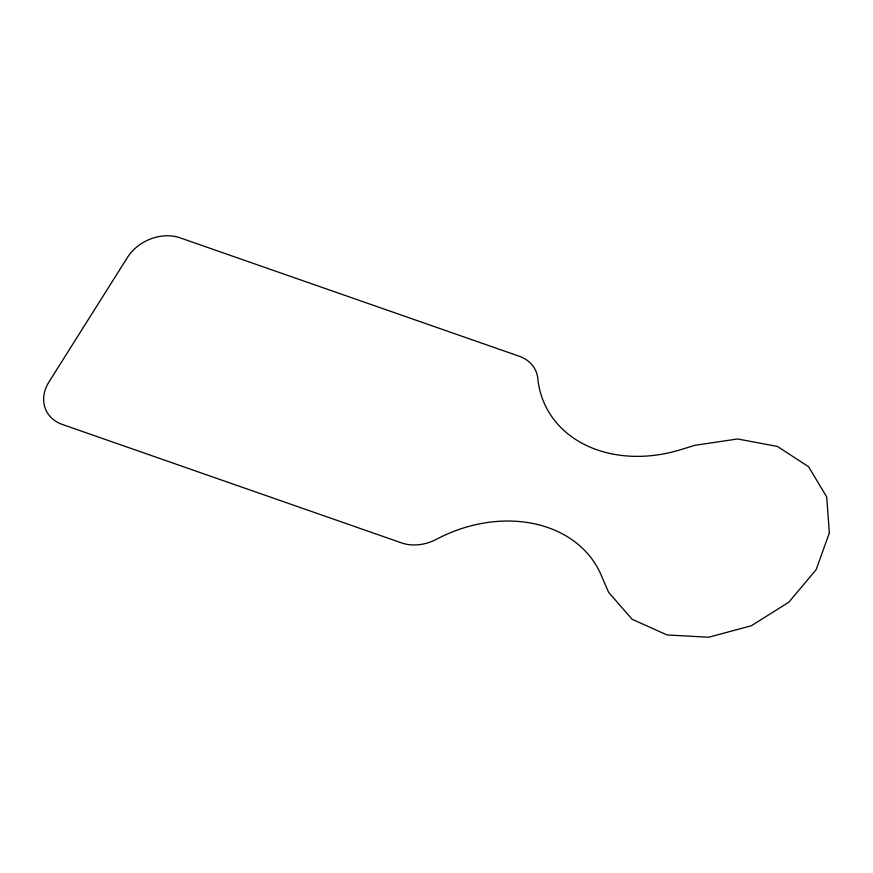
<?xml version="1.0" encoding="UTF-8"?>
<svg xmlns="http://www.w3.org/2000/svg" width="873" height="873" viewBox="0 0 873 873"><rect width="100%" height="100%" fill="white"/><g stroke="black" fill="none" stroke-linecap="round" stroke-linejoin="round"><path stroke-width="1.31" d="M829.35 532.934L816.124 569.709L788.865 602.152L751.358 625.745L708.811 637.214L667.147 634.966L632.139 619.306L608.667 592.418L600.919 574.554A126.334 99.959 -25.5 0 0 436.609 539.219A39.787 31.483 -25.5 0 1 401.536 542.886L62.42 424.485A39.787 31.483 -25.5 0 1 49.03 381.861L127.469 257.415A39.787 31.483 -25.5 0 1 180.067 237.827L519.184 356.217A39.787 31.483 -25.5 0 1 537.823 378.631A126.334 99.959 -25.5 0 0 680.896 449.617L694.701 445.35L737.62 438.977L777.417 446.441L808.551 466.695L826.698 496.923L829.35 532.934"/></g></svg>
